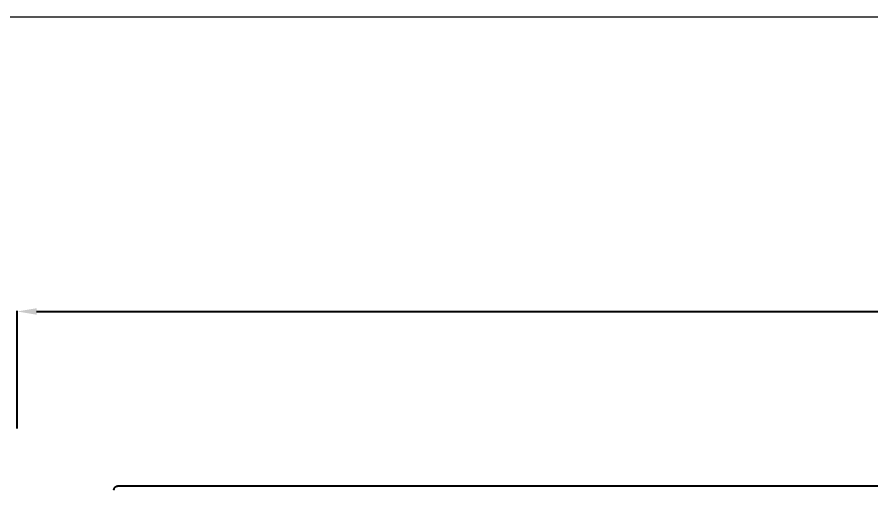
# Model space of a CAD drawing. Header units: millimetres. Extents: x -2163 to 4354, y -841 to 3711.
# Drawn here: x -1407 to -534, y 3228 to 3711 of the extents above; entities that cross this region are included whole.
import ezdxf

# ---------------------------------------------------------------- set-up
doc = ezdxf.new("R2010")
doc.units = ezdxf.units.MM
doc.header["$MEASUREMENT"] = 0
doc.layers.add('Domyślny', color=7, linetype='Continuous', true_color=0x000000)
doc.layers.add('Utwórz2D linie widoczne', color=7, linetype='Continuous', true_color=0x000000)
doc.styles.add('Arial', font='arial.ttf')
doc.dimstyles.new('Domyślny', dxfattribs={"dimtxt": 30, "dimasz": 20, "dimexe": 0.5, "dimexo": 0.5, "dimgap": 0.25, "dimtad": 1, "dimtoh": 1, "dimdec": 0, "dimzin": 1, "dimdsep": 46, "dimtxsty": 'Arial', "dimcen": 0.5, "dimazin": 0, "dimtfac": 1, "dimtdec": 4, "dimtix": 1, "dimtmove": 1, "dimatfit": 3, "dimfxl": 0, "dimtolj": 1, "dimtzin": 1, "dimarcsym": 0})

# ---------------------------------------------------------------- blocks, each defined once
blk = doc.blocks.new('*D4')
at = {"layer": 'Defpoints', "color": 0}
for p in [(590.98, 3410.56), (-1407.32, 3290.45), (590.98, 3290.45)]:
    blk.add_point(p, dxfattribs=at)
at = {"layer": 'Domyślny', "color": 0, "lineweight": -2}
for p, q in [((-1407.32, 3290.95), (-1407.32, 3411.06)), ((-1387.32, 3410.56), (570.98, 3410.56)), ((590.98, 3290.95), (590.98, 3411.06))]:
    blk.add_line(p, q, dxfattribs=at)
at = {"layer": 'Domyślny', "color": 0}
for points in [[(-1387.32, 3413.9), (-1387.32, 3407.23), (-1407.32, 3410.56)], [(570.98, 3407.23), (570.98, 3413.9), (590.98, 3410.56)]]:
    blk.add_solid(points, dxfattribs=at)
at = {"layer": 'Domyślny', "color": 0, "insert": (-408.17, 3426.13), "char_height": 30, "attachment_point": 5, "style": 'Arial'}
blk.add_mtext('\\A1;1998', dxfattribs=at)

msp = doc.modelspace()

# ---------------------------------------------------------------- linework, layer by layer
at = {"layer": 'Domyślny', "color": 18, "lineweight": 15, "true_color": 0x000000}
msp.add_line((4347.69, 3711.46), (-2162.68, 3711.46), dxfattribs=at)
at = {"layer": 'Utwórz2D linie widoczne'}
for p, q in [((-1308.17, 3228.32), (-1308.16, 3228.46)), ((-1308.17, 3228.19), (-1308.17, 3228.32)), ((-1308.16, 3228.46), (-1308.15, 3228.6)), ((-1308.15, 3228.6), (-1308.13, 3228.73)), ((-1308.13, 3228.73), (-1308.11, 3228.87)), ((-1308.11, 3228.87), (-1308.09, 3229)), ((-1308.09, 3229), (-1308.06, 3229.13)), ((-1308.06, 3229.13), (-1308.02, 3229.27)), ((-1308.02, 3229.27), (-1307.98, 3229.4)), ((-1307.98, 3229.4), (-1307.94, 3229.53)), ((-1307.94, 3229.53), (-1307.89, 3229.65)), ((-1307.89, 3229.65), (-1307.84, 3229.78)), ((-1307.84, 3229.78), (-1307.78, 3229.9)), ((-1307.78, 3229.9), (-1307.72, 3230.03)), ((-1307.72, 3230.03), (-1307.66, 3230.15)), ((-1307.66, 3230.15), (-1307.59, 3230.26)), ((-1307.59, 3230.26), (-1307.52, 3230.38)), ((-1307.52, 3230.38), (-1307.44, 3230.49)), ((-1307.44, 3230.49), (-1307.36, 3230.6)), ((-1307.36, 3230.6), (-1307.27, 3230.71)), ((-1307.27, 3230.71), (-1307.19, 3230.81)), ((-1307.19, 3230.81), (-1307.09, 3230.92)), ((-1307.09, 3230.92), (-1307, 3231.01)), ((-1307, 3231.01), (-1306.9, 3231.11)), ((-1306.9, 3231.11), (-1306.8, 3231.2)), ((-1306.8, 3231.2), (-1306.7, 3231.29)), ((-1306.7, 3231.29), (-1306.59, 3231.37)), ((-1306.59, 3231.37), (-1306.48, 3231.45)), ((-1306.48, 3231.45), (-1306.36, 3231.53)), ((-1306.36, 3231.53), (-1306.25, 3231.6)), ((-1306.25, 3231.6), (-1306.13, 3231.67)), ((-1306.13, 3231.67), (-1306.01, 3231.74)), ((-1306.01, 3231.74), (-1305.89, 3231.8)), ((-1305.89, 3231.8), (-1305.76, 3231.85)), ((-1305.76, 3231.85), (-1305.64, 3231.91)), ((-1305.64, 3231.91), (-1305.51, 3231.96)), ((-1305.51, 3231.96), (-1305.38, 3232)), ((-1305.38, 3232), (-1305.25, 3232.04)), ((-1305.25, 3232.04), (-1305.12, 3232.07)), ((-1305.12, 3232.07), (-1304.98, 3232.1)), ((-1304.98, 3232.1), (-1304.85, 3232.13)), ((-1304.85, 3232.13), (-1304.72, 3232.15)), ((-1304.72, 3232.15), (-1304.58, 3232.17)), ((-1304.58, 3232.17), (-1304.44, 3232.18)), ((-1304.44, 3232.18), (-1304.31, 3232.18)), ((-1304.31, 3232.18), (-1304.17, 3232.19)), ((-1304.17, 3232.19), (487.83, 3232.19))]:
    msp.add_line(p, q, dxfattribs=at)

# ---------------------------------------------------------------- dimensions: what is measured, and where the dimension line sits
at = {"layer": 'Domyślny'}
dim = msp.add_aligned_dim(p1=(-1407.32, 3290.45), p2=(590.98, 3290.45), distance=120.11, dimstyle='Domyślny', dxfattribs=at)
dim.commit()
dim.dimension.update_dxf_attribs({"geometry": '*D4', "text_midpoint": (-408.17, 3426.13)})

doc.saveas('drawing.dxf')
